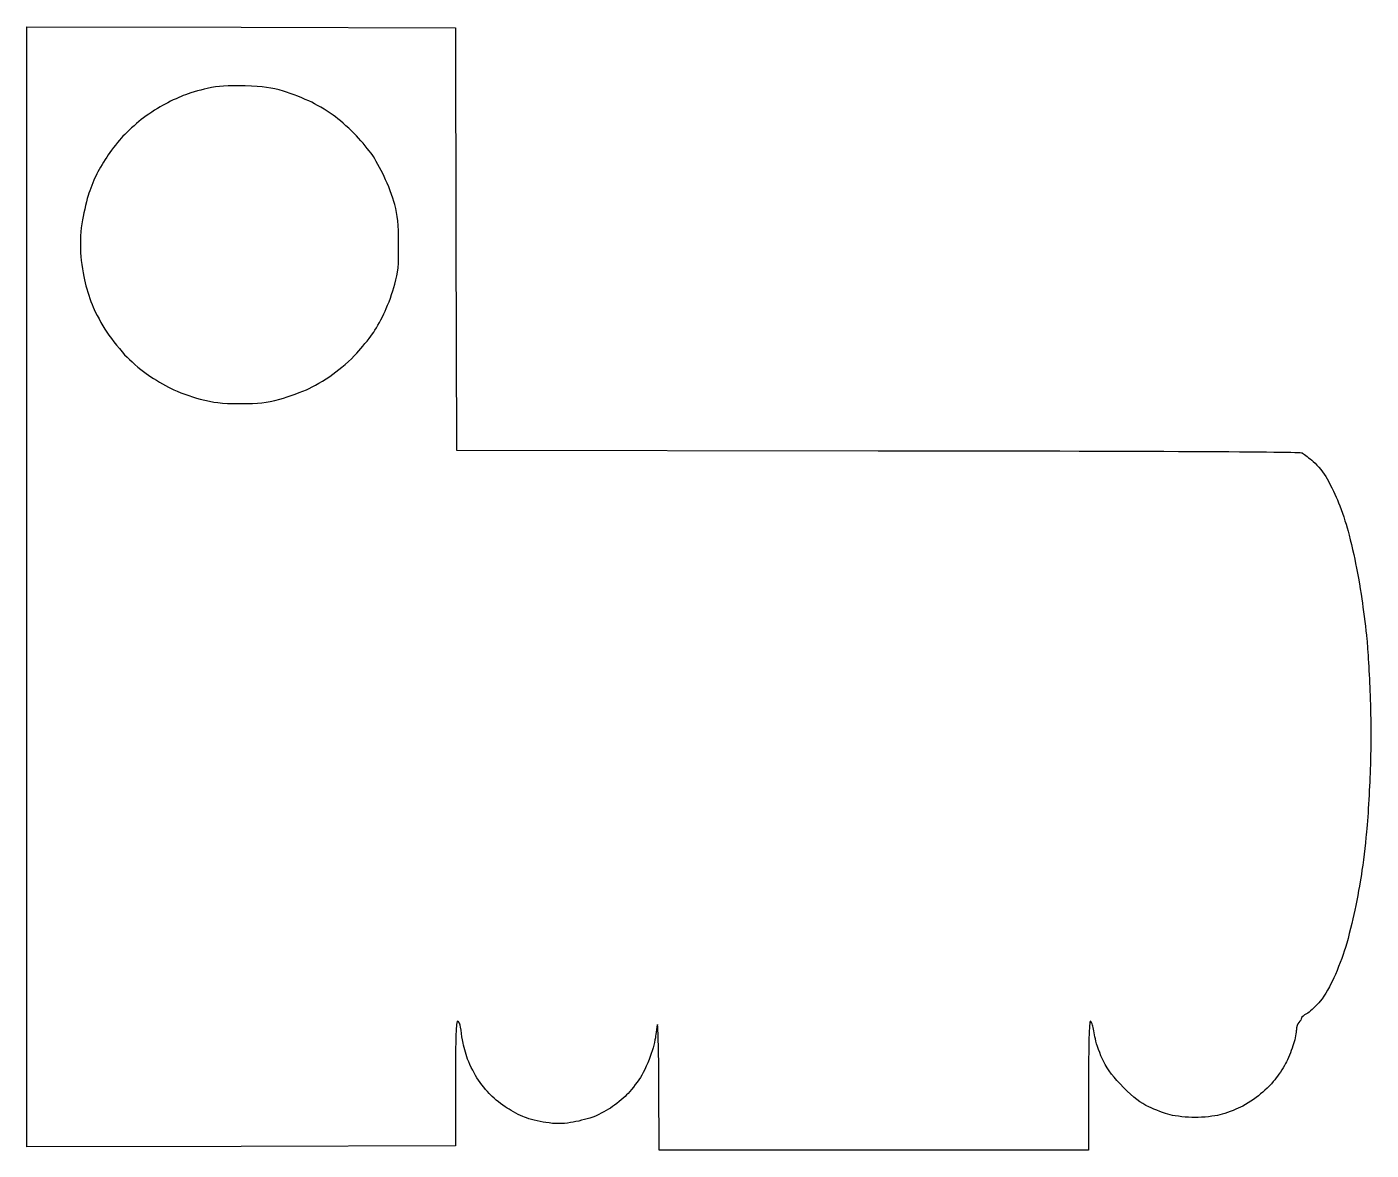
# Model space of a CAD drawing. Header units: centimetres. Extents: x -13.1 to 14.5, y -12.1 to 10.9.
import ezdxf

# ---------------------------------------------------------------- set-up
doc = ezdxf.new("R2010")
doc.units = ezdxf.units.CM
doc.header["$MEASUREMENT"] = 0
doc.layers.add('Layer 1', color=7, linetype='Continuous')

msp = doc.modelspace()

# ---------------------------------------------------------------- linework, layer by layer
at = {"layer": 'Layer 1'}
for points, knots in [([(-13.08805, -0.56444), (-13.08805, -0.56444), (-13.08805, -12.06499), (-13.08805, -12.06499), (-13.08805, -12.06499), (-13.08805, -12.06499), (-8.68538, -12.05793), (-8.68538, -12.05793), (-8.68538, -12.05793), (-8.68538, -12.05793), (-4.28624, -12.04735), (-4.28624, -12.04735), (-4.28624, -12.04735), (-4.28624, -12.04735), (-4.28624, -10.76677), (-4.28624, -10.76677), (-4.28624, -10.76677), (-4.28624, -9.7931), (-4.27566, -9.48971), (-4.24391, -9.48971), (-4.24391, -9.48971), (-4.21922, -9.48971), (-4.19099, -9.54615), (-4.18041, -9.61318), (-4.18041, -9.61318), (-4.16983, -9.68021), (-4.15572, -9.79662), (-4.14513, -9.87071), (-4.14513, -9.87071), (-4.13102, -9.94127), (-4.09221, -10.10002), (-4.05341, -10.21996), (-4.05341, -10.21996), (-4.0146, -10.3399), (-3.91935, -10.53393), (-3.84527, -10.65035), (-3.84527, -10.65035), (-3.77119, -10.76677), (-3.64419, -10.92552), (-3.56305, -11.00666), (-3.56305, -11.00666), (-3.48544, -11.08427), (-3.33374, -11.20422), (-3.22791, -11.27124), (-3.22791, -11.27124), (-3.1256, -11.33827), (-2.96333, -11.42293), (-2.86808, -11.46174), (-2.86808, -11.46174), (-2.77283, -11.49702), (-2.57527, -11.54641), (-2.43064, -11.56757), (-2.43064, -11.56757), (-2.23308, -11.59932), (-2.09903, -11.59932), (-1.92264, -11.5711), (-1.92264, -11.5711), (-1.79211, -11.54993), (-1.59456, -11.50054), (-1.4852, -11.46527), (-1.4852, -11.46527), (-1.37937, -11.42646), (-1.20651, -11.33827), (-1.1042, -11.27124), (-1.1042, -11.27124), (-0.99837, -11.20068), (-0.8502, -11.08074), (-0.77259, -11.00313), (-0.77259, -11.00313), (-0.69498, -10.92552), (-0.56798, -10.76324), (-0.49037, -10.64682), (-0.49037, -10.64682), (-0.41629, -10.52688), (-0.31398, -10.30463), (-0.26459, -10.15293), (-0.26459, -10.15293), (-0.2152, -9.99771), (-0.1764, -9.82485), (-0.17287, -9.76135), (-0.17287, -9.76135), (-0.16934, -9.69785), (-0.15523, -9.60966), (-0.14112, -9.56027), (-0.14112, -9.56027), (-0.12701, -9.51088), (-0.1129, -10.0718), (-0.10937, -10.80205), (-0.10937, -10.80205), (-0.10937, -10.80205), (-0.10584, -12.13555), (-0.10584, -12.13555), (-0.10584, -12.13555), (-0.10584, -12.13555), (4.30388, -12.13555), (4.30388, -12.13555), (4.30388, -12.13555), (4.30388, -12.13555), (8.7136, -12.13555), (8.7136, -12.13555), (8.7136, -12.13555), (8.7136, -12.13555), (8.7136, -10.81263), (8.7136, -10.81263), (8.7136, -10.81263), (8.7136, -9.97302), (8.72771, -9.48971), (8.74888, -9.48971), (8.74888, -9.48971), (8.76652, -9.48971), (8.79121, -9.52499), (8.79827, -9.57085), (8.79827, -9.57085), (8.80533, -9.61318), (8.83355, -9.74018), (8.85471, -9.85307), (8.85471, -9.85307), (8.87588, -9.96243), (8.95349, -10.17057), (9.02052, -10.31168), (9.02052, -10.31168), (9.11224, -10.49512), (9.22866, -10.64682), (9.43327, -10.85143), (9.43327, -10.85143), (9.63788, -11.05604), (9.78605, -11.16893), (9.95185, -11.24654), (9.95185, -11.24654), (10.07885, -11.30651), (10.27641, -11.3806), (10.38929, -11.41235), (10.38929, -11.41235), (10.50571, -11.44057), (10.73501, -11.46527), (10.90082, -11.46527), (10.90082, -11.46527), (11.06663, -11.46527), (11.29946, -11.44058), (11.41235, -11.41235), (11.41235, -11.41235), (11.52877, -11.3806), (11.71927, -11.31004), (11.83568, -11.2536), (11.83568, -11.2536), (11.9521, -11.19716), (12.13907, -11.07368), (12.24843, -10.98196), (12.24843, -10.98196), (12.36132, -10.89024), (12.50596, -10.74207), (12.56946, -10.65388), (12.56946, -10.65388), (12.63649, -10.56569), (12.73174, -10.41399), (12.7776, -10.31874), (12.7776, -10.31874), (12.82699, -10.21996), (12.89402, -10.05768), (12.92577, -9.95185), (12.92577, -9.95185), (12.95752, -9.84602), (12.98221, -9.71549), (12.98221, -9.66257), (12.98221, -9.66257), (12.98221, -9.60965), (13.0069, -9.54263), (13.03513, -9.51088), (13.03513, -9.51088), (13.06335, -9.48266), (13.08805, -9.44385), (13.08805, -9.42269), (13.08805, -9.42269), (13.08805, -9.40152), (13.13391, -9.36272), (13.19036, -9.3345), (13.19036, -9.3345), (13.2468, -9.30275), (13.35969, -9.20397), (13.44083, -9.11225), (13.44083, -9.11225), (13.52197, -9.02053), (13.64897, -8.81592), (13.72305, -8.66069), (13.72305, -8.66069), (13.79713, -8.50547), (13.90649, -8.2303), (13.96647, -8.04686), (13.96647, -8.04686), (14.02644, -7.86342), (14.11464, -7.52475), (14.16403, -7.29544), (14.16403, -7.29544), (14.21342, -7.06613), (14.27692, -6.731), (14.30514, -6.55108), (14.30514, -6.55108), (14.33336, -6.37116), (14.38275, -5.99722), (14.41097, -5.715), (14.41097, -5.715), (14.44272, -5.43278), (14.478, -4.84011), (14.49564, -4.39914), (14.49564, -4.39914), (14.51681, -3.91936), (14.51681, -3.27025), (14.49564, -2.794), (14.49564, -2.794), (14.478, -2.35303), (14.44978, -1.83444), (14.42861, -1.64042), (14.42861, -1.64042), (14.40744, -1.44639), (14.36864, -1.11125), (14.33689, -0.89959), (14.33689, -0.89959), (14.30867, -0.6844), (14.2487, -0.32103), (14.19931, -0.0882), (14.19931, -0.0882), (14.15345, 0.14463), (14.07231, 0.47624), (14.02292, 0.64911), (14.02292, 0.64911), (13.97353, 0.8255), (13.88181, 1.0795), (13.82536, 1.22061), (13.82536, 1.22061), (13.76539, 1.36172), (13.65955, 1.57692), (13.58547, 1.70039), (13.58547, 1.70039), (13.50786, 1.82386), (13.38086, 1.97203), (13.29619, 2.03906), (13.29619, 2.03906), (13.21152, 2.10256), (13.12333, 2.16959), (13.09863, 2.18723), (13.09863, 2.18723), (13.07041, 2.21192), (10.01888, 2.22604), (4.39208, 2.22956), (4.39208, 2.22956), (4.39208, 2.22956), (-4.26861, 2.24014), (-4.26861, 2.24014), (-4.26861, 2.24014), (-4.26861, 2.24014), (-4.27919, 6.57931), (-4.27919, 6.57931), (-4.27919, 6.57931), (-4.27919, 6.57931), (-4.28625, 10.91848), (-4.28625, 10.91848), (-4.28625, 10.91848), (-4.28625, 10.91848), (-8.68539, 10.92906), (-8.68539, 10.92906), (-8.68539, 10.92906), (-8.68539, 10.92906), (-13.08806, 10.93612), (-13.08806, 10.93612), (-13.08806, 10.93612), (-13.08806, 10.93612), (-13.08806, -0.56443), (-13.08806, -0.56443), (-13.08806, -0.56443), (-13.08806, -0.56443), (-13.08805, -0.56444), (-13.08805, -0.56444)], [0, 0, 0, 0, 0.01449275, 0.01449275, 0.01449275, 0.01449275, 0.02898551, 0.02898551, 0.02898551, 0.02898551, 0.04347826, 0.04347826, 0.04347826, 0.04347826, 0.05797101, 0.05797101, 0.05797101, 0.05797101, 0.07246377, 0.07246377, 0.07246377, 0.07246377, 0.08695652, 0.08695652, 0.08695652, 0.08695652, 0.10144928, 0.10144928, 0.10144928, 0.10144928, 0.11594203, 0.11594203, 0.11594203, 0.11594203, 0.13043478, 0.13043478, 0.13043478, 0.13043478, 0.14492754, 0.14492754, 0.14492754, 0.14492754, 0.15942029, 0.15942029, 0.15942029, 0.15942029, 0.17391304, 0.17391304, 0.17391304, 0.17391304, 0.1884058, 0.1884058, 0.1884058, 0.1884058, 0.20289855, 0.20289855, 0.20289855, 0.20289855, 0.2173913, 0.2173913, 0.2173913, 0.2173913, 0.23188406, 0.23188406, 0.23188406, 0.23188406, 0.24637681, 0.24637681, 0.24637681, 0.24637681, 0.26086957, 0.26086957, 0.26086957, 0.26086957, 0.27536232, 0.27536232, 0.27536232, 0.27536232, 0.28985507, 0.28985507, 0.28985507, 0.28985507, 0.30434783, 0.30434783, 0.30434783, 0.30434783, 0.31884058, 0.31884058, 0.31884058, 0.31884058, 0.33333333, 0.33333333, 0.33333333, 0.33333333, 0.34782609, 0.34782609, 0.34782609, 0.34782609, 0.36231884, 0.36231884, 0.36231884, 0.36231884, 0.37681159, 0.37681159, 0.37681159, 0.37681159, 0.39130435, 0.39130435, 0.39130435, 0.39130435, 0.4057971, 0.4057971, 0.4057971, 0.4057971, 0.42028986, 0.42028986, 0.42028986, 0.42028986, 0.43478261, 0.43478261, 0.43478261, 0.43478261, 0.44927536, 0.44927536, 0.44927536, 0.44927536, 0.46376812, 0.46376812, 0.46376812, 0.46376812, 0.47826087, 0.47826087, 0.47826087, 0.47826087, 0.49275362, 0.49275362, 0.49275362, 0.49275362, 0.50724638, 0.50724638, 0.50724638, 0.50724638, 0.52173913, 0.52173913, 0.52173913, 0.52173913, 0.53623188, 0.53623188, 0.53623188, 0.53623188, 0.55072464, 0.55072464, 0.55072464, 0.55072464, 0.56521739, 0.56521739, 0.56521739, 0.56521739, 0.57971014, 0.57971014, 0.57971014, 0.57971014, 0.5942029, 0.5942029, 0.5942029, 0.5942029, 0.60869565, 0.60869565, 0.60869565, 0.60869565, 0.62318841, 0.62318841, 0.62318841, 0.62318841, 0.63768116, 0.63768116, 0.63768116, 0.63768116, 0.65217391, 0.65217391, 0.65217391, 0.65217391, 0.66666667, 0.66666667, 0.66666667, 0.66666667, 0.68115942, 0.68115942, 0.68115942, 0.68115942, 0.69565217, 0.69565217, 0.69565217, 0.69565217, 0.71014493, 0.71014493, 0.71014493, 0.71014493, 0.72463768, 0.72463768, 0.72463768, 0.72463768, 0.73913043, 0.73913043, 0.73913043, 0.73913043, 0.75362319, 0.75362319, 0.75362319, 0.75362319, 0.76811594, 0.76811594, 0.76811594, 0.76811594, 0.7826087, 0.7826087, 0.7826087, 0.7826087, 0.79710145, 0.79710145, 0.79710145, 0.79710145, 0.8115942, 0.8115942, 0.8115942, 0.8115942, 0.82608696, 0.82608696, 0.82608696, 0.82608696, 0.84057971, 0.84057971, 0.84057971, 0.84057971, 0.85507246, 0.85507246, 0.85507246, 0.85507246, 0.86956522, 0.86956522, 0.86956522, 0.86956522, 0.88405797, 0.88405797, 0.88405797, 0.88405797, 0.89855072, 0.89855072, 0.89855072, 0.89855072, 0.91304348, 0.91304348, 0.91304348, 0.91304348, 0.92753623, 0.92753623, 0.92753623, 0.92753623, 0.94202899, 0.94202899, 0.94202899, 0.94202899, 0.95652174, 0.95652174, 0.95652174, 0.95652174, 0.97101449, 0.97101449, 0.97101449, 0.97101449, 1, 1, 1, 1]), ([(-7.82108, 9.61672), (-7.65175, 9.56733), (-7.39069, 9.4615), (-7.239, 9.38741), (-7.239, 9.38741), (-7.09083, 9.31333), (-6.86858, 9.17927), (-6.75217, 9.08755), (-6.75217, 9.08755), (-6.63223, 8.99936), (-6.4382, 8.82297), (-6.32178, 8.69949), (-6.32178, 8.69949), (-6.20536, 8.57249), (-6.06072, 8.39963), (-5.99722, 8.31143), (-5.99722, 8.31143), (-5.93725, 8.22324), (-5.82436, 8.01862), (-5.75028, 7.85987), (-5.75028, 7.85987), (-5.67267, 7.69759), (-5.57389, 7.44006), (-5.53509, 7.28484), (-5.53509, 7.28484), (-5.47159, 7.05906), (-5.45748, 6.90031), (-5.45395, 6.47345), (-5.45395, 6.47345), (-5.45042, 6.02542), (-5.46453, 5.89842), (-5.53156, 5.64795), (-5.53156, 5.64795), (-5.57742, 5.48214), (-5.66562, 5.2352), (-5.73264, 5.09409), (-5.73264, 5.09409), (-5.79614, 4.95298), (-5.90197, 4.76248), (-5.96547, 4.66723), (-5.96547, 4.66723), (-6.02897, 4.57551), (-6.16655, 4.39912), (-6.26886, 4.27917), (-6.26886, 4.27917), (-6.37469, 4.15923), (-6.58636, 3.9652), (-6.74158, 3.84878), (-6.74158, 3.84878), (-6.89327, 3.73236), (-7.14022, 3.58067), (-7.28839, 3.51011), (-7.28839, 3.51011), (-7.43303, 3.43955), (-7.7082, 3.34078), (-7.89517, 3.29139), (-7.89517, 3.29139), (-8.18798, 3.21025), (-8.30439, 3.19614), (-8.71361, 3.19967), (-8.71361, 3.19967), (-9.10872, 3.19967), (-9.2463, 3.21731), (-9.53205, 3.29139), (-9.53205, 3.29139), (-9.71902, 3.34078), (-9.98713, 3.43956), (-10.12472, 3.50658), (-10.12472, 3.50658), (-10.2623, 3.57714), (-10.47397, 3.70061), (-10.59039, 3.78175), (-10.59039, 3.78175), (-10.71033, 3.85936), (-10.90789, 4.02869), (-11.03136, 4.15217), (-11.03136, 4.15217), (-11.15483, 4.27564), (-11.3418, 4.50495), (-11.44411, 4.66723), (-11.44411, 4.66723), (-11.54994, 4.82598), (-11.67694, 5.05881), (-11.72986, 5.18229), (-11.72986, 5.18229), (-11.78278, 5.30929), (-11.85686, 5.53154), (-11.89214, 5.67618), (-11.89214, 5.67618), (-11.93095, 5.82435), (-11.97328, 6.10304), (-11.98386, 6.29707), (-11.98386, 6.29707), (-11.99797, 6.54401), (-11.98739, 6.74863), (-11.94505, 6.9744), (-11.94505, 6.9744), (-11.9133, 7.15432), (-11.85333, 7.40126), (-11.81452, 7.52121), (-11.81452, 7.52121), (-11.77219, 7.64468), (-11.6981, 7.8246), (-11.64871, 7.91985), (-11.64871, 7.91985), (-11.59932, 8.01863), (-11.49702, 8.19149), (-11.4194, 8.30791), (-11.4194, 8.30791), (-11.33826, 8.42433), (-11.20421, 8.59719), (-11.11601, 8.68891), (-11.11601, 8.68891), (-11.02782, 8.78416), (-10.85848, 8.93585), (-10.74207, 9.0311), (-10.74207, 9.0311), (-10.62565, 9.12282), (-10.4281, 9.25688), (-10.3011, 9.32391), (-10.3011, 9.32391), (-10.1741, 9.39447), (-9.9836, 9.48266), (-9.87777, 9.52499), (-9.87777, 9.52499), (-9.77194, 9.56732), (-9.54969, 9.63435), (-9.38388, 9.66963), (-9.38388, 9.66963), (-9.14752, 9.72255), (-8.98524, 9.73313), (-8.60777, 9.72255), (-8.60777, 9.72255), (-8.22677, 9.71197), (-8.06802, 9.6908), (-7.82108, 9.61672)], [0, 0, 0, 0, 0.02857143, 0.02857143, 0.02857143, 0.02857143, 0.05714286, 0.05714286, 0.05714286, 0.05714286, 0.08571429, 0.08571429, 0.08571429, 0.08571429, 0.11428571, 0.11428571, 0.11428571, 0.11428571, 0.14285714, 0.14285714, 0.14285714, 0.14285714, 0.17142857, 0.17142857, 0.17142857, 0.17142857, 0.2, 0.2, 0.2, 0.2, 0.22857143, 0.22857143, 0.22857143, 0.22857143, 0.25714286, 0.25714286, 0.25714286, 0.25714286, 0.28571429, 0.28571429, 0.28571429, 0.28571429, 0.31428571, 0.31428571, 0.31428571, 0.31428571, 0.34285714, 0.34285714, 0.34285714, 0.34285714, 0.37142857, 0.37142857, 0.37142857, 0.37142857, 0.4, 0.4, 0.4, 0.4, 0.42857143, 0.42857143, 0.42857143, 0.42857143, 0.45714286, 0.45714286, 0.45714286, 0.45714286, 0.48571429, 0.48571429, 0.48571429, 0.48571429, 0.51428571, 0.51428571, 0.51428571, 0.51428571, 0.54285714, 0.54285714, 0.54285714, 0.54285714, 0.57142857, 0.57142857, 0.57142857, 0.57142857, 0.6, 0.6, 0.6, 0.6, 0.62857143, 0.62857143, 0.62857143, 0.62857143, 0.65714286, 0.65714286, 0.65714286, 0.65714286, 0.68571429, 0.68571429, 0.68571429, 0.68571429, 0.71428571, 0.71428571, 0.71428571, 0.71428571, 0.74285714, 0.74285714, 0.74285714, 0.74285714, 0.77142857, 0.77142857, 0.77142857, 0.77142857, 0.8, 0.8, 0.8, 0.8, 0.82857143, 0.82857143, 0.82857143, 0.82857143, 0.85714286, 0.85714286, 0.85714286, 0.85714286, 0.88571429, 0.88571429, 0.88571429, 0.88571429, 0.91428571, 0.91428571, 0.91428571, 0.91428571, 0.94285714, 0.94285714, 0.94285714, 0.94285714, 1, 1, 1, 1])]:
    msp.add_open_spline(points, degree=3, knots=knots, dxfattribs=at)

doc.saveas('drawing.dxf')
